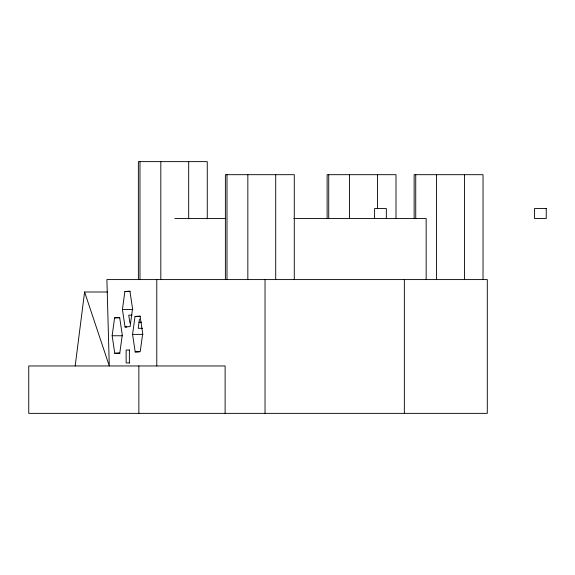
<?xml version="1.0" encoding="UTF-8"?>
<svg xmlns="http://www.w3.org/2000/svg" width="575" height="575" viewBox="0 0 575 575"><rect width="100%" height="100%" fill="white"/><g stroke="black" fill="none" stroke-linecap="round" stroke-linejoin="round"><path stroke-width="0.86" d="M75.181 365.959L84.59 291.992L107.561 291.992M112.147 335.764L114.59 317.831L119.65 317.429L122.267 334.959L119.823 352.892L114.763 353.294L112.147 335.764L122.597 335.764M122.425 309.451L124.868 291.525L129.928 291.123L132.545 308.653L130.101 326.578L125.041 326.981L122.425 309.451L132.875 309.451M132.581 334.384L135.017 316.451L140.077 316.049L142.693 333.579L140.25 351.512L135.19 351.914L132.581 334.384L143.024 334.384M139.466 319.053L138.208 328.303L142.55 328.303M174.865 218.507L225.767 218.507M293.839 218.507L426.161 218.507L426.161 279.587M124.868 291.525L130.094 291.525M132.056 315.158L128.757 315.158L129.928 323.013M135.017 316.451L140.243 316.451M114.59 317.831L119.816 317.831M138.97 322.244L141.572 322.244M125.041 326.981L126.78 326.981M129.706 350.024L126.133 350.024L126.133 362.918L129.706 362.918M135.19 351.914L139.545 351.914M114.763 353.294L119.988 353.294M84.59 291.992L109.293 365.959L106.9 279.587L487.291 279.587L487.291 413.368L28.75 413.368L28.75 365.959L225.12 365.959L225.12 413.368M483.029 279.587L483.029 174.685L414.137 174.685L414.137 218.615M464.449 174.685L464.449 279.587M436.576 174.685L436.576 279.587M415.739 174.685L415.739 218.615M404.347 279.587L404.347 413.368M396.01 218.615L396.01 174.685L327.118 174.685L327.118 218.615M386.335 218.507L386.335 208.531L374.598 208.531L374.598 218.507M377.43 174.685L377.43 208.754M349.564 174.685L349.564 218.615M328.72 174.685L328.72 218.615M294.285 279.587L294.285 174.685L225.393 174.685L225.393 279.587M275.713 174.685L275.713 279.587M265.032 279.587L265.032 413.368M247.839 174.685L247.839 279.587M226.996 174.685L226.996 279.587M207.266 218.816L207.266 161.632L138.381 161.632L138.381 279.587M188.693 161.632L188.693 218.816M160.82 161.632L160.82 279.587M156.781 279.587L156.781 365.959M139.977 161.632L139.977 279.587M138.862 365.959L138.862 413.368M129.368 350.024L129.368 362.918M546.25 208.531L534.513 208.531L534.513 218.507L546.25 218.507L546.25 208.531"/></g></svg>
